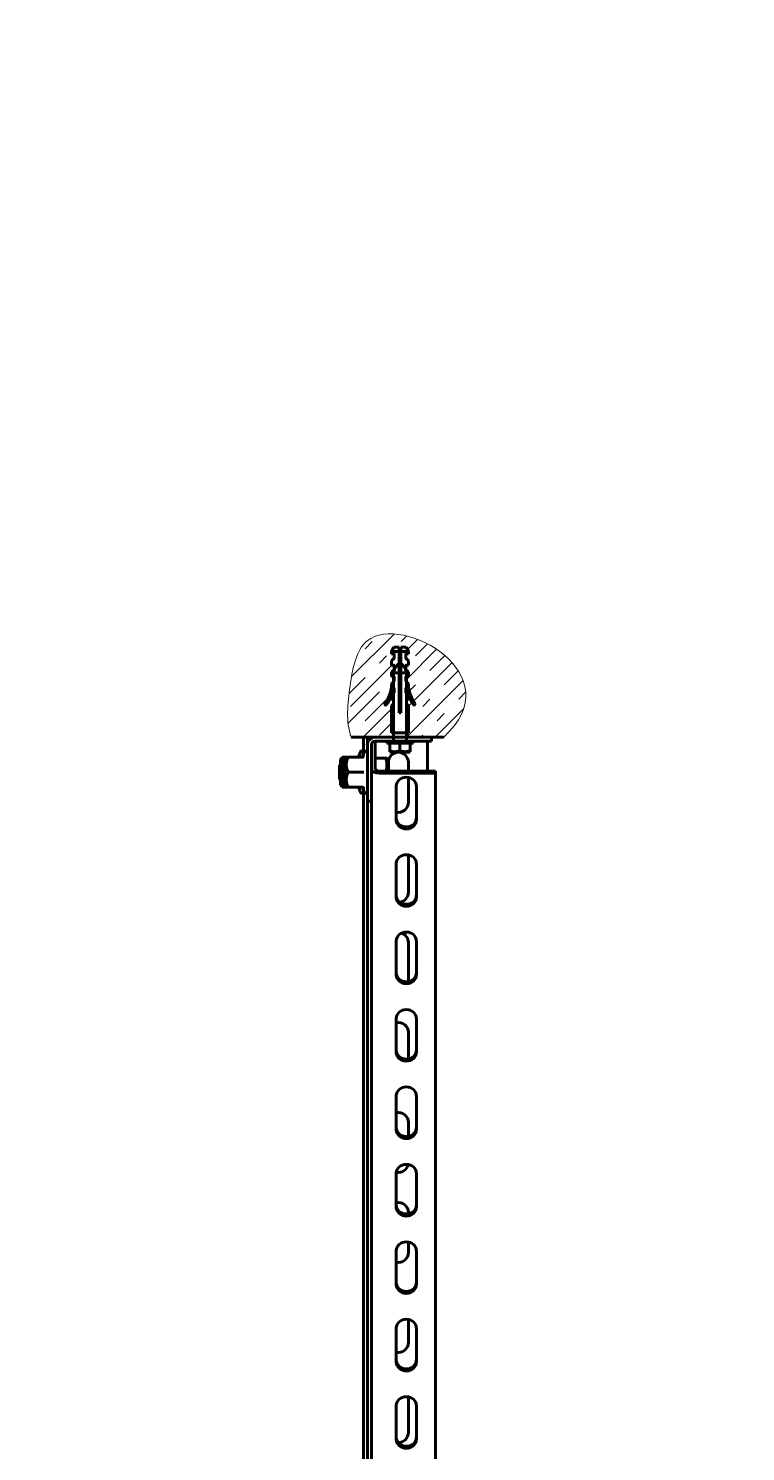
# Model space of a CAD drawing. Header units: millimetres. Extents: x 0 to 840, y 0 to 594.
# Drawn here: x 346 to 416.3, y 454.4 to 594 of the extents above; entities that cross this region are included whole.
import ezdxf

# ---------------------------------------------------------------- set-up
doc = ezdxf.new("R2010")
doc.units = ezdxf.units.MM
for name, pattern in [('K5LT32768', [0]), ('K5LT32769', [0]), ('K5LT_BASIC', [0]), ('K5LT_DASHED', [6, 4, -2]), ('K5LT_THIN_INCLUDED_TO_HATCHING', [0])]:
    doc.linetypes.add(name, pattern=pattern)
doc.layers.add('Системный слой', color=7, linetype='Continuous')

# ---------------------------------------------------------------- blocks, each defined once
blk = doc.blocks.new('U47')
at = {"layer": 'Системный слой'}
h = blk.add_hatch(dxfattribs=at)
h.set_pattern_fill('Бетон', angle=45, style=0, pattern_type=0)
h.set_pattern_definition([(45, (0, 0), (-1.4142136, 1.4142136), [11, -5]), (45, (9.1924, 9.1924), (-1.4142136, 1.4142136), [1, -15]), (45, (4.9497, 6.364), (-1.4142136, 1.4142136), [11, -5]), (45, (14.1421, 15.5563), (-1.4142136, 1.4142136), [1, -15])])
h.paths.add_polyline_path([(386.73, 524.49), (387.32, 525.07), (387.82, 525.66), (388.23, 526.26), (388.54, 526.88), (388.76, 527.5), (388.87, 528.13), (388.89, 528.77), (388.81, 529.41), (388.62, 530.05), (388.33, 530.7), (387.92, 531.33), (387.4, 531.96), (386.76, 532.56), (386.01, 533.12), (385.17, 533.62), (384.26, 534.04), (383.34, 534.35), (382.46, 534.54), (381.65, 534.62), (380.92, 534.59), (380.27, 534.47), (379.72, 534.26), (379.26, 533.97), (379.19, 533.91), (379.06, 533.8), (378.82, 533.54), (378.5, 533.06), (378.22, 532.46), (377.97, 531.73), (377.75, 530.79), (377.65, 530.18), (377.58, 529.78), (377.54, 529.46), (377.52, 529.35), (377.49, 529.14), (377.44, 528.73), (377.35, 527.92), (377.3, 526.71), (377.36, 525.71), (377.53, 524.84), (377.64, 524.49), (378.85, 524.49), (379.24, 524.49), (379.63, 524.49), (380.02, 524.49), (381.81, 524.49), (381.81, 524.9), (381.6, 524.9), (381.6, 527.56), (381.79, 527.75), (381.81, 527.8), (381.81, 528.12), (381.79, 528.17), (381.74, 528.19), (381.6, 528.19), (381.6, 528.61), (381.29, 527.96), (381.11, 527.67), (381.06, 527.64), (381, 527.65), (380.97, 527.7), (380.98, 527.75), (381.32, 528.42), (381.56, 529.13), (381.6, 529.31), (381.6, 529.73), (381.81, 529.94), (381.81, 530.43), (381.6, 530.43), (381.6, 530.85), (381.86, 531.11), (381.88, 531.16), (381.88, 531.48), (381.86, 531.53), (381.81, 531.55), (381.6, 531.55), (381.6, 531.97), (381.86, 532.23), (381.88, 532.28), (381.88, 532.6), (381.86, 532.65), (381.81, 532.67), (381.6, 532.67), (381.6, 532.88), (381.84, 533.3), (382.37, 533.3), (382.37, 532.88), (382.37, 531.75), (382.44, 531.8), (382.51, 531.75), (382.51, 532.88), (382.51, 533.3), (383.03, 533.3), (383.28, 532.88), (383.28, 532.67), (383.07, 532.67), (383.02, 532.65), (383, 532.6), (383, 532.28), (383.02, 532.23), (383.28, 531.97), (383.28, 531.55), (383.07, 531.55), (383.02, 531.53), (383, 531.48), (383, 531.16), (383.02, 531.11), (383.28, 530.85), (383.28, 530.43), (383.07, 530.43), (383.07, 529.94), (383.28, 529.73), (383.28, 529.31), (383.49, 528.59), (383.81, 527.9), (383.9, 527.75), (383.91, 527.69), (383.87, 527.64), (383.81, 527.64), (383.77, 527.67), (383.41, 528.29), (383.28, 528.61), (383.28, 528.19), (383.14, 528.19), (383.09, 528.17), (383.07, 528.12), (383.07, 527.8), (383.09, 527.75), (383.28, 527.56), (383.28, 524.9), (383.07, 524.9), (383.07, 524.49), (385.52, 524.49)])
h = blk.add_hatch(dxfattribs=at)
h.set_pattern_fill('Неметалл', style=0, pattern_type=0)
h.set_pattern_definition([(45, (0, 0), (-2.12132, 2.12132), []), (135, (0, 0), (-2.12132, -2.12132), [])])
h.paths.add_polyline_path([(381.88, 532.6), (381.88, 532.28), (381.86, 532.23), (381.6, 531.97), (381.6, 531.55), (381.81, 531.55), (381.86, 531.53), (381.88, 531.48), (381.88, 531.38), (382.24, 531.94), (382.37, 532.05), (382.37, 532.88), (381.6, 532.88), (381.6, 532.67), (381.81, 532.67), (381.86, 532.65)])
h.paths.add_polyline_path([(383.02, 532.23), (383, 532.28), (383, 532.6), (383.02, 532.65), (383.07, 532.67), (383.28, 532.67), (383.28, 532.88), (382.51, 532.88), (382.51, 532.05), (382.94, 531.52), (383, 531.38), (383, 531.48), (383.02, 531.53), (383.07, 531.55), (383.28, 531.55), (383.28, 531.97)])
h.paths.add_polyline_path([(382.51, 532.88), (383.28, 532.88), (383.03, 533.3), (382.51, 533.3)])
h.paths.add_polyline_path([(381.6, 532.88), (382.37, 532.88), (382.37, 533.3), (381.84, 533.3)])
h.paths.add_polyline_path([(383.9, 527.75), (383.56, 528.42), (383.32, 529.13), (383.28, 529.31), (383.07, 529.31), (383.27, 528.63), (383.57, 527.98), (383.77, 527.67), (383.82, 527.64), (383.87, 527.65), (383.91, 527.7)])
h.paths.add_polyline_path([(383.28, 529.31), (383.28, 529.73), (383.07, 529.94), (383.07, 529.31)])
h.paths.add_polyline_path([(383.28, 530.43), (383.28, 530.85), (383.07, 531.06), (383.07, 530.43)])
h.paths.add_polyline_path([(381.6, 530.85), (381.6, 530.43), (381.81, 530.43), (381.81, 531.06)])
h.paths.add_polyline_path([(381.6, 529.73), (381.6, 529.31), (381.65, 529.31), (381.81, 529.31), (381.81, 529.94)])
h.paths.add_polyline_path([(381.6, 528.61), (381.8, 529.29), (381.81, 529.31), (381.65, 529.31), (381.6, 529.31), (381.38, 528.59), (381.07, 527.9), (380.98, 527.75), (380.97, 527.69), (381, 527.64), (381.06, 527.64), (381.11, 527.67), (381.46, 528.29)])
h.paths.add_polyline_path([(381.81, 528.12), (381.81, 528.82), (381.6, 528.61), (381.6, 528.19), (381.74, 528.19), (381.79, 528.17)])
h.paths.add_polyline_path([(383.07, 528.82), (383.07, 528.12), (383.09, 528.17), (383.14, 528.19), (383.28, 528.19), (383.28, 528.61)])
h.paths.add_polyline_path([(383.07, 527.8), (383.07, 524.9), (383.28, 524.9), (383.28, 527.56), (383.09, 527.75)])
h.paths.add_polyline_path([(381.6, 527.56), (381.6, 524.9), (381.81, 524.9), (381.81, 527.8), (381.79, 527.75)])
at = {"layer": 'Системный слой', "color": 5, "linetype": 'K5LT32768', "lineweight": 60, "true_color": 0x0000ff}
for p, q in [((381.6, 532.88), (381.84, 533.3)), ((381.84, 533.3), (382.37, 533.3)), ((382.37, 532.88), (382.37, 533.3)), ((382.51, 533.3), (383.03, 533.3)), ((382.51, 532.88), (382.51, 533.3)), ((383.28, 532.88), (383.03, 533.3)), ((381.6, 532.88), (382.37, 532.88)), ((381.6, 532.67), (381.6, 532.88)), ((381.6, 532.67), (381.81, 532.67)), ((381.6, 531.97), (381.86, 532.23)), ((381.6, 531.55), (381.6, 531.97)), ((381.88, 532.28), (381.88, 532.6)), ((382.37, 526.86), (382.37, 532.88)), ((382.51, 526.86), (382.51, 532.88)), ((382.51, 532.88), (383.28, 532.88)), ((383, 532.28), (383, 532.6)), ((383.02, 532.23), (383.28, 531.97)), ((383.07, 532.67), (383.28, 532.67)), ((383.28, 532.67), (383.28, 532.88)), ((383.28, 531.55), (383.28, 531.97)), ((381.6, 531.55), (381.81, 531.55)), ((381.6, 530.85), (381.86, 531.11)), ((381.6, 530.43), (381.6, 530.85)), ((381.6, 530.43), (381.81, 530.43)), ((381.81, 524.1), (381.81, 530.8)), ((381.81, 530.8), (383.07, 530.8)), ((381.88, 531.16), (381.88, 531.48)), ((383, 531.16), (383, 531.48)), ((383.02, 531.11), (383.28, 530.85)), ((383.07, 531.55), (383.28, 531.55)), ((383.07, 524.1), (383.07, 530.8)), ((383.07, 530.43), (383.28, 530.43)), ((383.28, 530.43), (383.28, 530.85)), ((381.6, 529.73), (381.86, 529.99)), ((381.6, 529.31), (381.6, 529.73)), ((381.65, 529.31), (381.6, 529.31)), ((381.65, 529.31), (381.81, 529.31)), ((381.88, 530.04), (381.88, 530.36)), ((381.88, 528.92), (381.88, 529.24)), ((383, 530.04), (383, 530.36)), ((383, 528.92), (383, 529.24)), ((383.02, 529.99), (383.28, 529.73)), ((383.07, 529.31), (383.28, 529.31)), ((383.28, 529.31), (383.28, 529.73)), ((381.81, 528.82), (381.6, 528.61)), ((381.6, 528.19), (381.6, 528.61)), ((381.6, 528.19), (381.74, 528.19)), ((381.6, 527.56), (381.79, 527.75)), ((381.81, 528.82), (381.86, 528.87)), ((381.81, 527.8), (381.81, 528.82)), ((383.02, 528.87), (383.28, 528.61)), ((383.07, 527.8), (383.07, 528.12)), ((383.09, 527.75), (383.28, 527.56)), ((383.14, 528.19), (383.28, 528.19)), ((383.28, 528.19), (383.28, 528.61)), ((381.6, 524.9), (381.6, 527.56)), ((382.37, 526.86), (382.51, 526.86)), ((383.28, 524.9), (383.28, 527.56)), ((381.6, 524.9), (383.28, 524.9)), ((381.14, 524.1), (381.14, 523.9)), ((383.74, 523.9), (381.14, 523.9)), ((381.44, 523.9), (381.44, 523.15)), ((382.44, 523.9), (382.44, 523.15)), ((383.44, 523.9), (383.44, 523.15)), ((383.74, 524.1), (383.74, 523.9)), ((381.44, 523.15), (381.44, 523.06)), ((381.44, 523.06), (381.55, 523)), ((381.55, 523), (383.33, 523)), ((383.44, 523.06), (383.33, 523)), ((383.44, 523.06), (383.44, 523.15))]:
    blk.add_line(p, q, dxfattribs=at)
at = {"layer": 'Системный слой', "color": 7, "linetype": 'K5LT32769', "lineweight": 18}
for p, q in [((381.91, 531.15), (381.91, 530.8)), ((381.91, 524.1), (381.91, 530.8)), ((382.97, 531.15), (382.97, 530.8)), ((382.97, 524.1), (382.97, 530.8))]:
    blk.add_line(p, q, dxfattribs=at)
at = {"layer": 'Системный слой', "color": 5, "linetype": 'K5LT_BASIC', "lineweight": 60, "true_color": 0x0000ff}
for p, q in [((378.85, 524.49), (377.64, 524.49)), ((379.24, 524.49), (378.85, 524.49)), ((378.85, 524.49), (378.85, 522.76)), ((379.24, 524.49), (378.85, 524.49)), ((379.63, 524.49), (379.24, 524.49)), ((379.24, 524.49), (379.24, 523.71)), ((379.63, 524.49), (379.24, 524.49)), ((379.24, 523.71), (379.24, 518.21)), ((380.02, 524.49), (379.63, 524.49)), ((380.02, 524.49), (379.63, 524.49)), ((379.63, 518.21), (379.63, 523.71)), ((385.52, 524.49), (380.02, 524.49)), ((385.52, 524.49), (380.02, 524.49)), ((380.02, 524.1), (385.52, 524.1)), ((380.02, 521.35), (380.02, 524.1)), ((383.74, 524.1), (381.14, 524.1)), ((385.13, 524.1), (385.13, 521.15)), ((385.52, 524.1), (385.52, 524.49)), ((385.52, 524.49), (386.73, 524.49)), ((376.61, 522.31), (376.78, 522.53)), ((376.61, 519.81), (376.61, 522.31)), ((377.35, 522.53), (376.95, 522.53)), ((377.17, 522.52), (376.95, 522.52)), ((377, 522.31), (377.17, 522.53)), ((377, 519.81), (377, 522.31)), ((378.72, 522.53), (377.35, 522.53)), ((378.76, 522.52), (377.35, 522.52)), ((378.55, 523.03), (378.4, 522.61)), ((378.94, 523.03), (378.79, 522.61)), ((380.02, 522.44), (381.04, 522.44)), ((380.02, 522.42), (381.04, 522.42)), ((381.16, 522.43), (381.2, 522.36)), ((381.2, 521.15), (381.2, 522.36)), ((376.61, 521.86), (376.49, 521.74)), ((376.49, 520.37), (376.49, 521.74)), ((377, 521.86), (376.88, 521.74)), ((376.88, 520.37), (376.88, 521.74)), ((378.76, 521.04), (377.35, 521.04)), ((385.91, 521.15), (380.42, 521.15)), ((380.42, 520.95), (385.91, 520.95)), ((381.3, 522.02), (381.3, 521.15)), ((383.26, 521.15), (383.26, 522.02)), ((385.91, 520.95), (385.91, 521.15)), ((385.91, 392.7), (385.91, 520.95)), ((376.61, 520.25), (376.49, 520.37)), ((376.61, 519.81), (376.78, 519.58)), ((377, 520.25), (376.88, 520.37)), ((377.35, 519.58), (376.95, 519.58)), ((377, 519.81), (377.17, 519.58)), ((378.76, 519.58), (377.35, 519.58)), ((378.36, 519.58), (378.37, 519.58)), ((378.55, 519.08), (378.4, 519.51)), ((378.76, 519.58), (378.76, 519.58)), ((378.94, 519.08), (378.79, 519.51)), ((378.85, 519.35), (378.85, 392.4)), ((382.08, 519.71), (382.08, 516.33)), ((383.26, 518.09), (383.26, 520.53)), ((384.05, 516.33), (384.05, 519.71)), ((379.24, 518.21), (379.63, 518.21)), ((379.24, 518.21), (379.24, 392.4)), ((379.63, 393.1), (379.63, 518.21)), ((383.26, 509.26), (383.26, 512.94)), ((382.08, 512.11), (382.08, 508.74)), ((384.05, 508.74), (384.05, 512.11)), ((382.08, 504.52), (382.08, 501.14)), ((383.26, 500.52), (383.26, 504.35)), ((384.05, 501.14), (384.05, 504.52)), ((382.08, 496.92), (382.08, 493.55)), ((384.05, 493.55), (384.05, 496.92)), ((383.26, 492.92), (383.26, 495.52)), ((382.08, 489.33), (382.08, 485.96)), ((384.05, 485.96), (384.05, 489.33)), ((383.26, 485.33), (383.26, 486.69)), ((382.08, 481.74), (382.08, 478.36)), ((384.05, 478.36), (384.05, 481.74)), ((383.26, 477.74), (383.26, 477.86)), ((383.26, 473.94), (383.26, 474.97)), ((382.08, 474.14), (382.08, 470.77)), ((384.05, 470.77), (384.05, 474.14)), ((382.08, 466.55), (382.08, 463.17)), ((383.26, 465.11), (383.26, 467.38)), ((384.05, 463.17), (384.05, 466.55)), ((383.26, 456.28), (383.26, 459.78)), ((382.08, 458.95), (382.08, 455.58)), ((384.05, 455.58), (384.05, 458.95))]:
    blk.add_line(p, q, dxfattribs=at)
at = {"layer": 'Системный слой', "color": 7, "linetype": 'K5LT_DASHED', "lineweight": 18}
blk.add_line((382.97, 524.1), (382.97, 524.69), dxfattribs=at)
at = {"layer": 'Системный слой', "color": 5, "linetype": 'K5LT32768', "lineweight": 60, "true_color": 0x0000ff}
for centre, radius, start, end in [((381.81, 532.6), 0.07, 0, 90), ((381.81, 532.28), 0.07, 315, 0), ((383.07, 532.6), 0.07, 90, 180), ((383.07, 532.28), 0.07, 180, 225), ((381.81, 531.48), 0.07, 0, 90), ((381.81, 530.36), 0.07, 0, 90), ((381.81, 531.16), 0.07, 315, 0), ((383.07, 531.48), 0.07, 90, 180), ((383.07, 531.16), 0.07, 180, 225), ((383.07, 530.36), 0.07, 90, 180), ((376.42, 530.47), 5.31, 329.2226, 347.3876), ((377.17, 530.32), 4.75, 326.0792, 347.713), ((381.81, 529.24), 0.07, 0, 90), ((381.81, 530.04), 0.07, 315, 0), ((383.07, 530.04), 0.07, 180, 225), ((383.07, 529.24), 0.07, 90, 180), ((387.71, 530.32), 4.75, 192.287, 213.9208), ((388.46, 530.47), 5.31, 192.6124, 210.7774), ((381.04, 527.71), 0.077, 149.2226, 326.0792), ((381.74, 528.12), 0.07, 0, 90), ((381.74, 527.8), 0.07, 315, 0), ((381.81, 528.92), 0.07, 315, 0), ((383.07, 528.92), 0.07, 180, 225), ((383.14, 528.12), 0.07, 90, 180), ((383.14, 527.8), 0.07, 180, 225), ((383.83, 527.71), 0.077, 213.9208, 30.7774)]:
    blk.add_arc(centre, radius, start, end, dxfattribs=at)
at = {"layer": 'Системный слой', "color": 5, "linetype": 'K5LT_BASIC', "lineweight": 60, "true_color": 0x0000ff}
for centre, radius, start, end in [((380.02, 523.71), 0.785, 90, 180), ((380.02, 523.71), 0.392, 90, 180), ((378.69, 522.98), 0.152, 0, 160), ((379.09, 522.98), 0.152, 0, 160), ((382.28, 522.02), 0.981, 0, 180), ((378.69, 519.13), 0.152, 200, 0), ((379.09, 519.13), 0.152, 200, 0), ((382.28, 518.09), 0.981, 258.463, 0), ((382.28, 509.26), 0.981, 279.0127, 0), ((382.28, 504.35), 0.981, 0, 69.3517), ((382.28, 495.52), 0.981, 0, 101.537), ((382.28, 486.69), 0.981, 0, 101.537), ((382.28, 482.77), 0.981, 258.6732, 348.0437), ((382.28, 477.86), 0.981, 0, 101.537), ((382.28, 473.94), 0.981, 258.463, 0), ((382.28, 465.11), 0.981, 258.463, 0), ((382.28, 456.28), 0.981, 268.7734, 0)]:
    blk.add_arc(centre, radius, start, end, dxfattribs=at)
for centre, major_axis, ratio, start_param, end_param in [((380.42, 521.35), (-0.785, 0), 0.510294, 0, 1.570796), ((380.42, 521.35), (0.392, 0), 0.510294, 3.141593, 4.712389), ((383.06, 519.71), (-0.981, 0), 0.86, 3.141593, 6.283185), ((383.06, 516.53), (0.981, 0), 0.86, 3.141593, 6.283185), ((383.06, 516.33), (0.981, 0), 0.86, 3.141593, 6.283185), ((383.06, 512.11), (-0.981, 0), 0.86, 3.141593, 6.283185), ((383.06, 508.94), (0.981, 0), 0.86, 3.141593, 6.283185), ((383.06, 508.74), (0.981, 0), 0.86, 3.141593, 6.283185), ((383.06, 504.52), (-0.981, 0), 0.86, 3.141593, 6.283185), ((383.06, 501.34), (0.981, 0), 0.86, 3.141593, 6.283185), ((383.06, 501.14), (0.981, 0), 0.86, 3.141593, 6.283185), ((383.06, 496.92), (-0.981, 0), 0.86, 3.141593, 6.283185), ((383.06, 493.75), (0.981, 0), 0.86, 3.141593, 6.283185), ((383.06, 493.55), (0.981, 0), 0.86, 3.141593, 6.283185), ((383.06, 489.33), (-0.981, 0), 0.86, 3.141593, 6.283185), ((383.06, 486.16), (0.981, 0), 0.86, 3.141593, 6.283185), ((383.06, 485.96), (0.981, 0), 0.86, 3.141593, 6.283185), ((383.06, 481.74), (-0.981, 0), 0.86, 3.141593, 6.283185), ((383.06, 478.56), (0.981, 0), 0.86, 3.141593, 6.283185), ((383.06, 478.36), (0.981, 0), 0.86, 3.141593, 6.283185), ((383.06, 474.14), (-0.981, 0), 0.86, 3.141593, 6.283185), ((383.06, 470.97), (0.981, 0), 0.86, 3.141593, 6.283185), ((383.06, 470.77), (0.981, 0), 0.86, 3.141593, 6.283185), ((383.06, 466.55), (-0.981, 0), 0.86, 3.141593, 6.283185), ((383.06, 463.37), (0.981, 0), 0.86, 3.141593, 6.283185), ((383.06, 463.17), (0.981, 0), 0.86, 3.141593, 6.283185), ((383.06, 458.95), (-0.981, 0), 0.86, 3.141593, 6.283185), ((383.06, 455.78), (0.981, 0), 0.86, 3.141593, 6.283185), ((383.06, 455.58), (0.981, 0), 0.86, 3.141593, 6.283185)]:
    blk.add_ellipse(centre, major_axis=major_axis, ratio=ratio, start_param=start_param, end_param=end_param, dxfattribs=at)
at = {"layer": 'Системный слой', "color": 7, "linetype": 'K5LT_THIN_INCLUDED_TO_HATCHING', "lineweight": 18}
blk.add_open_spline([(377.64, 524.49), (377.12, 526.08), (377.44, 529.24), (379.12, 538.7), (393.48, 530.57), (386.73, 524.49)], degree=3, knots=[0.083258, 0.083258, 0.083258, 0.083258, 1.090385, 2.034174, 4.937477, 4.937477, 4.937477, 4.937477], dxfattribs=at)
at = {"layer": 'Системный слой', "color": 5, "linetype": 'K5LT32768', "lineweight": 60, "true_color": 0x0000ff}
for points in [[(382.44, 531.8), (382.09, 531.55), (381.88, 531.22), (381.81, 530.8)], [(382.44, 531.8), (382.79, 531.55), (383, 531.22), (383.07, 530.8)]]:
    blk.add_open_spline(points, degree=3, dxfattribs=at)
at = {"layer": 'Системный слой', "color": 5, "linetype": 'K5LT_BASIC', "lineweight": 60, "true_color": 0x0000ff}
for points, knots in [([(376.95, 522.53), (376.92, 522.53), (376.87, 522.53), (376.82, 522.53), (376.8, 522.53), (376.79, 522.53), (376.78, 522.53), (376.78, 522.53), (376.78, 522.53)], [0, 0, 0, 0, 3.440641, 4.883132, 5.991232, 6.662057, 7.815736, 9, 9, 9, 9]), ([(376.78, 522.53), (376.78, 522.53), (376.78, 522.53), (376.79, 522.53), (376.81, 522.53), (376.85, 522.52), (376.91, 522.52), (376.95, 522.52)], [0, 0, 0, 0, 1.041943, 1.841968, 3.122212, 4.542264, 8, 8, 8, 8]), ([(376.95, 522.52), (376.92, 522.44), (376.87, 522.31), (376.82, 522.15), (376.8, 522.05), (376.79, 521.97), (376.78, 521.89), (376.78, 521.79), (376.78, 521.7), (376.79, 521.63), (376.8, 521.55), (376.81, 521.45), (376.85, 521.33), (376.87, 521.26), (376.88, 521.22)], [0, 0, 0, 0, 2.906421, 4.581601, 5.621276, 6.250677, 7.333118, 8.47328, 9.572117, 10.438113, 10.938449, 12.207104, 13.744194, 15, 15, 15, 15]), ([(377.35, 522.53), (377.31, 522.53), (377.26, 522.53), (377.21, 522.53), (377.2, 522.53), (377.18, 522.53), (377.17, 522.53), (377.17, 522.53), (377.17, 522.53)], [0, 0, 0, 0, 3.440641, 4.883132, 5.991232, 6.662057, 7.815736, 9, 9, 9, 9]), ([(377.17, 522.53), (377.17, 522.53), (377.17, 522.53), (377.18, 522.53), (377.2, 522.53), (377.25, 522.52), (377.3, 522.52), (377.35, 522.52)], [0, 0, 0, 0, 1.041943, 1.841968, 3.122212, 4.542264, 8, 8, 8, 8]), ([(377.35, 522.52), (377.31, 522.44), (377.26, 522.31), (377.22, 522.15), (377.2, 522.05), (377.18, 521.97), (377.17, 521.89), (377.17, 521.79), (377.17, 521.7), (377.18, 521.63), (377.19, 521.55), (377.21, 521.45), (377.25, 521.27), (377.31, 521.14), (377.35, 521.04)], [0, 0, 0, 0, 2.548904, 4.018021, 4.929806, 5.481785, 6.431075, 7.430987, 8.394657, 9.154127, 9.592917, 10.705515, 12.053529, 15, 15, 15, 15]), ([(378.4, 522.61), (378.4, 522.6), (378.39, 522.6), (378.39, 522.59), (378.39, 522.58), (378.38, 522.58), (378.38, 522.57), (378.37, 522.57), (378.37, 522.56), (378.36, 522.56), (378.36, 522.55), (378.36, 522.55), (378.36, 522.55), (378.35, 522.55), (378.35, 522.55), (378.34, 522.54), (378.34, 522.54), (378.34, 522.54), (378.33, 522.54), (378.33, 522.54), (378.33, 522.54), (378.33, 522.54), (378.33, 522.53), (378.32, 522.53), (378.32, 522.53), (378.32, 522.53)], [0, 0, 0, 0, 1.093224, 1.093224, 2.251551, 2.251551, 3.13359, 3.13359, 4.1945, 4.1945, 5.255411, 5.255411, 5.368978, 5.368978, 6.37975, 6.37975, 7.390521, 7.390521, 8.2968, 8.2968, 9.243827, 9.243827, 9.682671, 9.682671, 10.207792, 10.207792, 10.207792, 10.207792]), ([(378.42, 522.53), (378.42, 522.54), (378.43, 522.54), (378.45, 522.55), (378.47, 522.57), (378.48, 522.59), (378.49, 522.6)], [0, 0, 0, 0, 1.315081, 2.252691, 4.01226, 7, 7, 7, 7]), ([(378.79, 522.61), (378.79, 522.6), (378.79, 522.6), (378.78, 522.59), (378.78, 522.58), (378.77, 522.58), (378.77, 522.57), (378.77, 522.57), (378.76, 522.56), (378.76, 522.56), (378.75, 522.55), (378.75, 522.55), (378.75, 522.55), (378.75, 522.55), (378.74, 522.55), (378.74, 522.54), (378.73, 522.54), (378.73, 522.54), (378.73, 522.54), (378.72, 522.54), (378.72, 522.54), (378.72, 522.54), (378.72, 522.53), (378.72, 522.53), (378.72, 522.53), (378.71, 522.53), (378.71, 522.53), (378.71, 522.53), (378.71, 522.53), (378.71, 522.53), (378.71, 522.53), (378.71, 522.53), (378.71, 522.53), (378.7, 522.53), (378.7, 522.53), (378.7, 522.53), (378.7, 522.53), (378.7, 522.53)], [0, 0, 0, 0, 1.093224, 1.093224, 2.251551, 2.251551, 3.13359, 3.13359, 4.1945, 4.1945, 5.255411, 5.255411, 5.368978, 5.368978, 6.37975, 6.37975, 7.390521, 7.390521, 8.2968, 8.2968, 9.243827, 9.243827, 9.682671, 9.682671, 10.56036, 10.56036, 10.814482, 10.814482, 11.824717, 11.824717, 12.834951, 12.834951, 14.855421, 14.855421, 16.848049, 16.848049, 21, 21, 21, 21]), ([(378.76, 522.52), (378.77, 522.52), (378.78, 522.52), (378.8, 522.53), (378.82, 522.54), (378.84, 522.55), (378.86, 522.57), (378.87, 522.59), (378.88, 522.6)], [0, 0, 0, 0, 1.660805, 2.493198, 3.452416, 5.023872, 6.497606, 9, 9, 9, 9]), ([(381.16, 522.43), (381.16, 522.43), (381.16, 522.43), (381.15, 522.43), (381.13, 522.43), (381.1, 522.43), (381.06, 522.44), (381.04, 522.44)], [0, 0, 0, 0, 0.986413, 2.289252, 3.570052, 5.224067, 8, 8, 8, 8]), ([(381.04, 522.42), (381.07, 522.42), (381.11, 522.42), (381.14, 522.43), (381.15, 522.43), (381.16, 522.43), (381.16, 522.43), (381.16, 522.43)], [0, 0, 0, 0, 3.475105, 4.613675, 5.691312, 6.664072, 8, 8, 8, 8]), ([(381.07, 521.15), (381.09, 521.19), (381.11, 521.27), (381.13, 521.39), (381.15, 521.49), (381.16, 521.58), (381.16, 521.67), (381.16, 521.75), (381.16, 521.83), (381.15, 521.91), (381.14, 522.02), (381.11, 522.2), (381.07, 522.33), (381.04, 522.42)], [0, 0, 0, 0, 1.379886, 2.639991, 3.784795, 4.718237, 5.663341, 6.567739, 7.414733, 8.232022, 9.4422, 11.009597, 14, 14, 14, 14]), ([(376.88, 520.87), (376.86, 520.81), (376.84, 520.73), (376.81, 520.63), (376.8, 520.57), (376.79, 520.5), (376.78, 520.42), (376.78, 520.32), (376.78, 520.23), (376.79, 520.16), (376.8, 520.08), (376.81, 519.98), (376.86, 519.81), (376.91, 519.67), (376.95, 519.58)], [0, 0, 0, 0, 2.103457, 2.895295, 3.517333, 4.146734, 5.229174, 6.369336, 7.468173, 8.334168, 8.834504, 10.103159, 11.640249, 15, 15, 15, 15]), ([(377.35, 521.04), (377.31, 520.96), (377.26, 520.84), (377.22, 520.68), (377.2, 520.58), (377.18, 520.5), (377.17, 520.42), (377.17, 520.32), (377.17, 520.23), (377.18, 520.16), (377.19, 520.08), (377.21, 519.98), (377.25, 519.81), (377.31, 519.67), (377.35, 519.58)], [0, 0, 0, 0, 2.548904, 4.018021, 4.929806, 5.481785, 6.431075, 7.430987, 8.394657, 9.154127, 9.592917, 10.705515, 12.053529, 15, 15, 15, 15]), ([(378.76, 521.04), (378.77, 521.04), (378.78, 521.04), (378.8, 521.04), (378.81, 521.04), (378.82, 521.04), (378.84, 521.04), (378.86, 521.04), (378.87, 521.04), (378.88, 521.04)], [0, 0, 0, 0, 1.84226, 2.765743, 3.184412, 3.830144, 5.574601, 7.213106, 10, 10, 10, 10]), ([(376.95, 519.58), (376.92, 519.58), (376.87, 519.58), (376.82, 519.58), (376.8, 519.58), (376.79, 519.58), (376.78, 519.58), (376.78, 519.58), (376.78, 519.58)], [0, 0, 0, 0, 3.440641, 4.883132, 5.991232, 6.662057, 7.815736, 9, 9, 9, 9]), ([(377.35, 519.58), (377.31, 519.58), (377.26, 519.58), (377.21, 519.58), (377.2, 519.58), (377.18, 519.58), (377.17, 519.58), (377.17, 519.58), (377.17, 519.58)], [0, 0, 0, 0, 3.440641, 4.883132, 5.991232, 6.662057, 7.815736, 9, 9, 9, 9]), ([(378.4, 519.51), (378.4, 519.51), (378.39, 519.52), (378.39, 519.52), (378.39, 519.53), (378.38, 519.54), (378.38, 519.54), (378.37, 519.55), (378.37, 519.55), (378.36, 519.56), (378.36, 519.56), (378.36, 519.56), (378.36, 519.56), (378.35, 519.56), (378.35, 519.57), (378.34, 519.57), (378.34, 519.57), (378.34, 519.57), (378.33, 519.57), (378.33, 519.58), (378.33, 519.58), (378.33, 519.58), (378.33, 519.58), (378.32, 519.58), (378.32, 519.58), (378.32, 519.58)], [0, 0, 0, 0, 1.06494, 1.06494, 2.203388, 2.203388, 3.140992, 3.140992, 4.206635, 4.206635, 5.272279, 5.272279, 5.386609, 5.386609, 6.440448, 6.440448, 7.494288, 7.494288, 8.447787, 8.447787, 8.824863, 8.824863, 9.789082, 9.789082, 10.235306, 10.235306, 10.235306, 10.235306]), ([(378.37, 519.58), (378.38, 519.58), (378.39, 519.58), (378.4, 519.57), (378.42, 519.56), (378.44, 519.55), (378.46, 519.54), (378.48, 519.52), (378.48, 519.5), (378.49, 519.49)], [0, 0, 0, 0, 1.314649, 2.143395, 3.309059, 4.809767, 6.622109, 8.089442, 10, 10, 10, 10]), ([(378.79, 519.51), (378.79, 519.51), (378.79, 519.52), (378.78, 519.52), (378.78, 519.53), (378.77, 519.54), (378.77, 519.54), (378.77, 519.55), (378.76, 519.55), (378.76, 519.56), (378.75, 519.56), (378.75, 519.56), (378.75, 519.56), (378.75, 519.56), (378.74, 519.57), (378.74, 519.57), (378.73, 519.57), (378.73, 519.57), (378.73, 519.57), (378.72, 519.58), (378.72, 519.58), (378.72, 519.58), (378.72, 519.58), (378.72, 519.58), (378.72, 519.58), (378.72, 519.58)], [0, 0, 0, 0, 1.06494, 1.06494, 2.203388, 2.203388, 3.140992, 3.140992, 4.206635, 4.206635, 5.272279, 5.272279, 5.386609, 5.386609, 6.440448, 6.440448, 7.494288, 7.494288, 8.447787, 8.447787, 8.824863, 8.824863, 9.789082, 9.789082, 10.235306, 10.235306, 10.235306, 10.235306]), ([(378.76, 519.58), (378.77, 519.58), (378.78, 519.58), (378.8, 519.57), (378.81, 519.56), (378.83, 519.55), (378.85, 519.54), (378.87, 519.52), (378.88, 519.5), (378.88, 519.49)], [0, 0, 0, 0, 1.314649, 2.143395, 3.309059, 4.809767, 6.622109, 8.089442, 10, 10, 10, 10])]:
    blk.add_open_spline(points, degree=3, knots=knots, dxfattribs=at)
at = {"layer": 'Системный слой', "color": 5, "linetype": 'K5LT32768', "lineweight": 60, "true_color": 0x0000ff}
for points, knots in [([(382.44, 523.15), (382.42, 523.14), (382.37, 523.13), (382.29, 523.11), (382.2, 523.09), (382.11, 523.07), (382.02, 523.06), (381.94, 523.06), (381.85, 523.06), (381.76, 523.07), (381.65, 523.09), (381.54, 523.12), (381.47, 523.14), (381.44, 523.15)], [0, 0, 0, 0, 0.049267, 0.160659, 0.240135, 0.332792, 0.419171, 0.494844, 0.575451, 0.674192, 0.788784, 0.896676, 1, 1, 1, 1]), ([(383.44, 523.15), (383.4, 523.14), (383.32, 523.11), (383.21, 523.09), (383.09, 523.07), (382.98, 523.06), (382.89, 523.06), (382.82, 523.07), (382.74, 523.07), (382.67, 523.09), (382.56, 523.11), (382.49, 523.13), (382.44, 523.15)], [0, 0, 0, 0, 0.119217, 0.230171, 0.354638, 0.462184, 0.543054, 0.619863, 0.693522, 0.768092, 0.844484, 1, 1, 1, 1])]:
    blk.add_open_spline(points, degree=3, knots=knots, dxfattribs=at)

msp = doc.modelspace()

# ---------------------------------------------------------------- block references
at = {"layer": 'Системный слой'}
msp.add_blockref('U47', (0, 0), dxfattribs=at)

doc.saveas('drawing.dxf')
